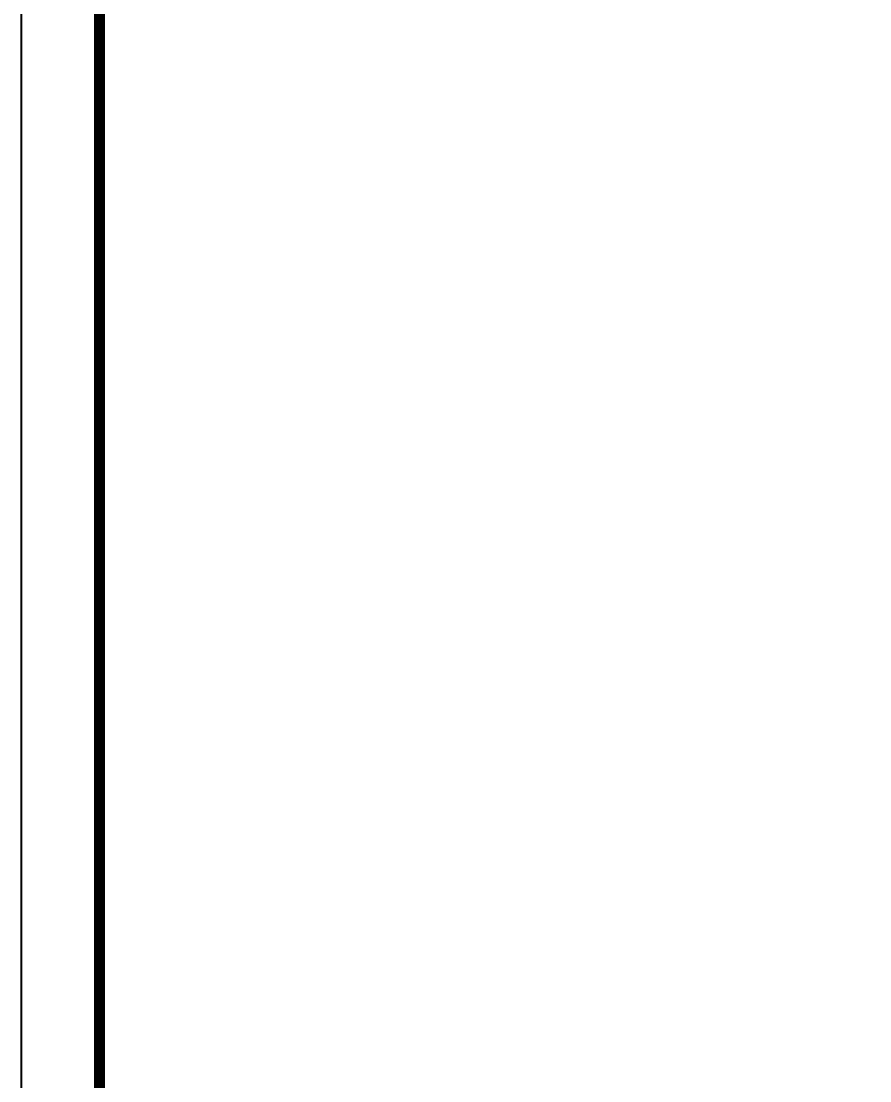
# Model space of a CAD drawing. Extents: x 0 to 1647, y 4681 to 5260.
# Drawn here: x 856.9 to 994.4, y 4916.4 to 5088.2 of the extents above; entities that cross this region are included whole.
import ezdxf

# ---------------------------------------------------------------- set-up
doc = ezdxf.new("R2010")
doc.units = 0
doc.header["$LTSCALE"] = 30
doc.header["$MEASUREMENT"] = 0
doc.header["$PDMODE"] = 3
doc.header["$PDSIZE"] = -10
doc.layers.get('0').update_dxf_attribs({"linetype": 'CONTINUOUS'})
doc.layers.get('DEFPOINTS').update_dxf_attribs({"linetype": 'CONTINUOUS'})
doc.styles.add('Daelim Dimension', font='NanumGothic.ttf')
doc.dimstyles.new('DEFAULT', dxfattribs={"dimscale": 2, "dimtxt": 2, "dimasz": 2, "dimexe": 0, "dimexo": 2, "dimgap": 1, "dimtad": 1, "dimdec": 1, "dimzin": 9, "dimdsep": 46, "dimtxsty": 'Daelim Dimension', "dimcen": 0.5, "dimclrd": 252, "dimclre": 252, "dimclrt": 3, "dimadec": 1, "dimazin": 0, "dimtfac": 1, "dimtdec": 1, "dimtix": 1, "dimtmove": 0, "dimatfit": 3, "dimfxl": 0, "dimtolj": 1, "dimtzin": 1, "dimlwd": 9, "dimlwe": 9, "dimarcsym": 0})

# ---------------------------------------------------------------- blocks, each defined once
blk = doc.blocks.new('*D19')
at = {"color": 5, "lineweight": 9, "ltscale": 0.5}
for p, q in [((1063.97, 4917.63), (1063.97, 4897.5)), ((1089.17, 4917.73), (1089.17, 4897.5)), ((1063.97, 4899.5), (932.81, 4899.5)), ((1085.17, 4899.5), (1067.97, 4899.5))]:
    blk.add_line(p, q, dxfattribs=at)
at = {"color": 5, "ltscale": 0.5}
for points in [[(1067.97, 4900.17), (1067.97, 4898.84), (1063.97, 4899.5)], [(1085.17, 4900.17), (1085.17, 4898.84), (1089.17, 4899.5)]]:
    blk.add_solid(points, dxfattribs=at)
at = {"layer": 'DEFPOINTS', "color": 0, "ltscale": 0.5}
for p in [(1089.17, 4921.73), (1063.97, 4921.63), (1089.17, 4899.5)]:
    blk.add_point(p, dxfattribs=at)
at = {"color": 7, "ltscale": 0.5, "insert": (979, 4908.14), "char_height": 10, "attachment_point": 5, "style": 'Daelim Dimension'}
blk.add_mtext('\\A1;설치 구멍 %%C35', dxfattribs=at)

msp = doc.modelspace()

# ---------------------------------------------------------------- linework, layer by layer
at = {"ltscale": 0.5}
msp.add_lwpolyline([(856.86, 4681.18), (1646.74, 4681.18), (1646.74, 5259.94), (856.86, 5259.94)], close=True, dxfattribs=at)
at = {"color": 5, "linetype": 'ByBlock', "lineweight": 200, "const_width": 1.82}
msp.add_lwpolyline([(869.56, 4705.96), (1633.96, 4705.96), (1633.96, 5246.5), (869.56, 5246.5)], close=True, dxfattribs=at)

# ---------------------------------------------------------------- dimensions: what is measured, and where the dimension line sits
at = {"color": 5, "ltscale": 0.5}
dim = msp.add_linear_dim(base=(1089.17, 4899.5), p1=(1063.97, 4921.63), p2=(1089.17, 4921.73), text='설치 구멍 %%C35', dimstyle='DEFAULT', override={"dimtxt": 5, "dimexe": 1, "dimdec": 0, "dimclrd": 5, "dimclre": 5, "dimclrt": 7}, dxfattribs=at)
dim.commit()
dim.dimension.update_dxf_attribs({"geometry": '*D19', "text_midpoint": (979, 4899.5), "dimtype": 160})

doc.saveas('drawing.dxf')
